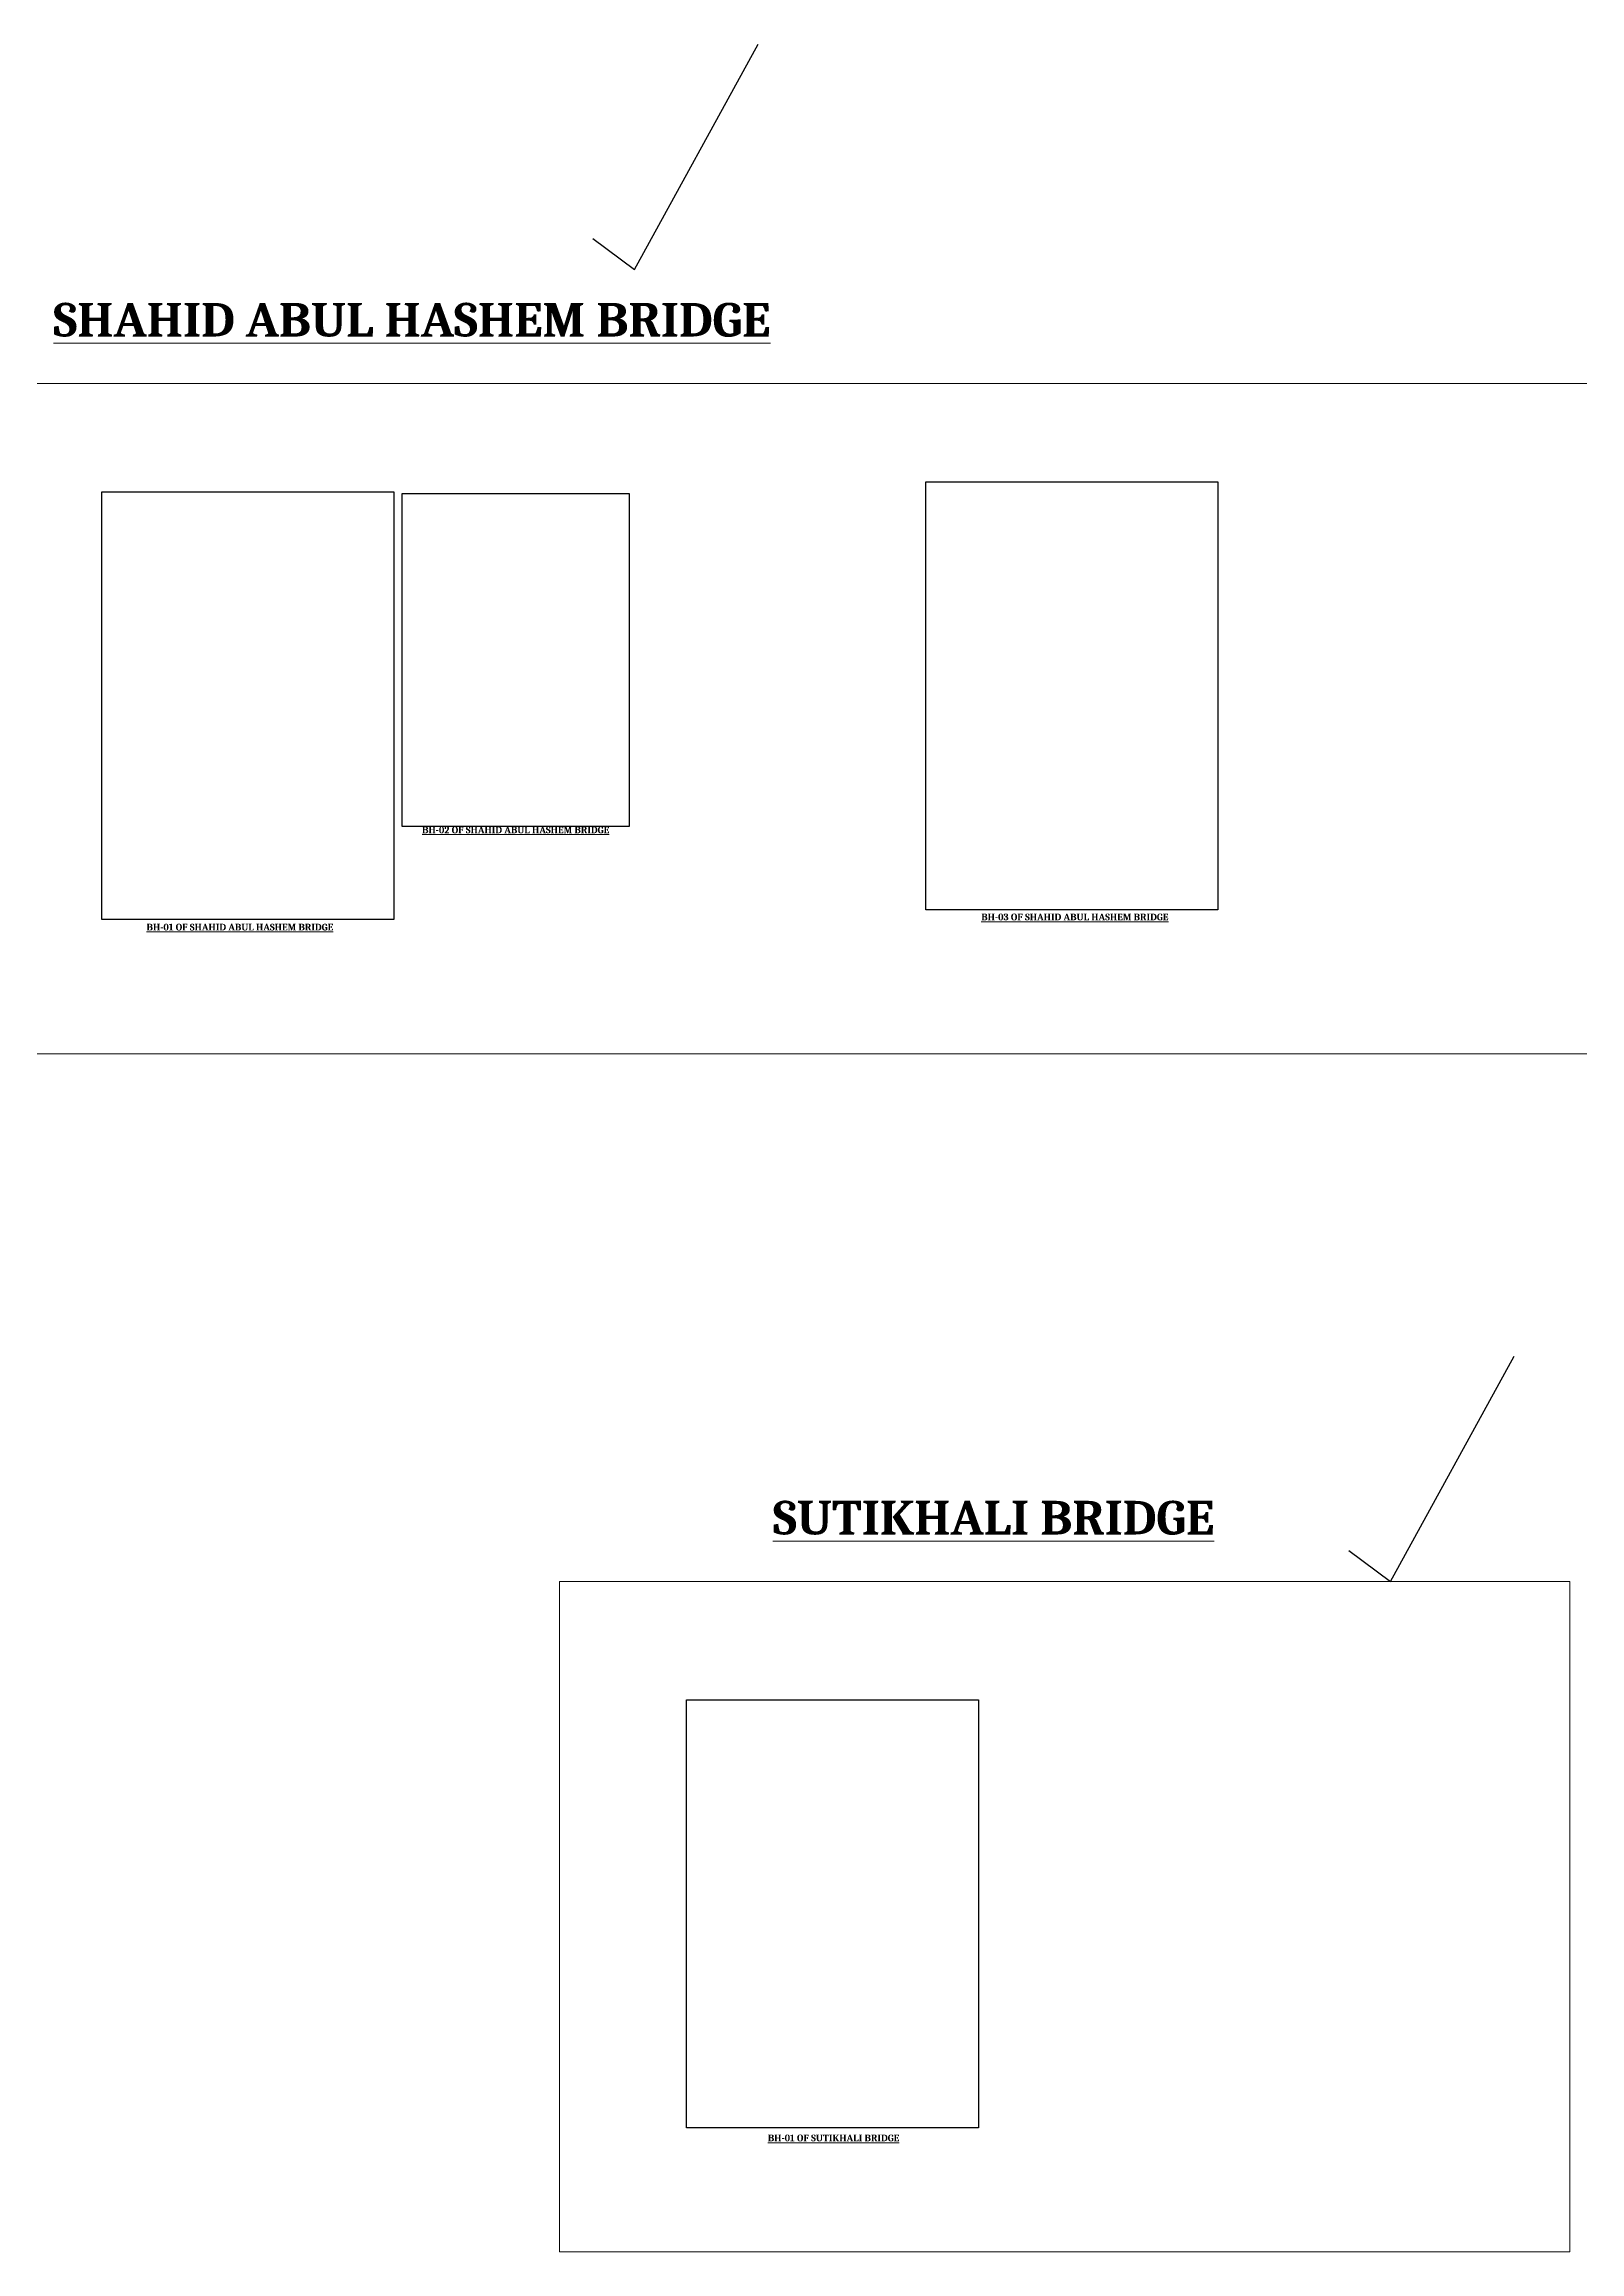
# Model space of a CAD drawing. Header units: millimetres. Extents: x 660635 to 3602845, y -5478610 to -489530.
# Drawn here: x 3214573 to 3419416, y -2830953 to -2536321 of the extents above; entities that cross this region are included whole.
import ezdxf

# ---------------------------------------------------------------- set-up
doc = ezdxf.new("R2010")
doc.units = ezdxf.units.MM
doc.header["$LTSCALE"] = 25
doc.header["$MEASUREMENT"] = 0
doc.layers.get('0').update_dxf_attribs({"lineweight": 13})
doc.layers.get('Defpoints').update_dxf_attribs({"color": 230, "lineweight": 9})
doc.layers.add('SLOPEEARTH', color=3, linetype='Continuous')
doc.styles.add('tynrb', font='timesbd.ttf')
picture_1 = doc.add_image_def('image37.jpg', size_in_pixel=(981, 1438))
picture_2 = doc.add_image_def('image38.jpg', size_in_pixel=(981, 1439))
picture_3 = doc.add_image_def('image39.jpg', size_in_pixel=(981, 1440))
picture_4 = doc.add_image_def('image44.jpg', size_in_pixel=(981, 1439))

msp = doc.modelspace()

# ---------------------------------------------------------------- linework, layer by layer
at = {"layer": 'Defpoints', "lineweight": -2, "ltscale": 100}
for points in [[(3287750.417, -2562252.178), (3293332.026, -2566403.552), (3309811.065, -2536320.557)], [(3388592.245, -2737339.003), (3394173.855, -2741490.378), (3410652.894, -2711407.382)]]:
    msp.add_lwpolyline(points, dxfattribs=at)
at = {"layer": 'Defpoints', "ltscale": 50}
for points in [[(3205723.348, -2581614.869), (3426629.326, -2581614.869), (3426629.326, -2671077.175), (3205723.348, -2671077.175)], [(3283320.791, -2741490.378), (3418078.812, -2741490.378), (3418078.812, -2830952.683), (3283320.791, -2830952.683)]]:
    msp.add_lwpolyline(points, close=True, dxfattribs=at)

# ---------------------------------------------------------------- texts
at = {"color": 0, "attachment_point": 2, "style": 'tynrb'}
for s, insert, char_height, width in [('{\\fCambria|b1|i0|c0|p18;\\LSHAHID ABUL HASHEM BRIDGE}', (3263625.034, -2570847.05), 4500, 143916.34253), ('{\\fCambria|b1|i0|c0|p18;\\LBH-02 OF SHAHID ABUL HASHEM BRIDGE}', (3277464.175, -2640737.801), 900, 35926.10593), ('{\\fCambria|b1|i0|c0|p18;\\LBH-01 OF SHAHID ABUL HASHEM BRIDGE}', (3240682.511, -2653709.3), 900, 35926.10593), ('{\\fCambria|b1|i0|c0|p18;\\LBH-03 OF SHAHID ABUL HASHEM BRIDGE}', (3352057.015, -2652354.805), 900, 35926.10593), ('{\\fCambria|b1|i0|c0|p18;\\LSUTIKHALI BRIDGE}', (3341222.478, -2730722.558), 4500, 143916.34253), ('{\\fCambria|b1|i0|c0|p18;\\LBH-01 OF SUTIKHALI BRIDGE}', (3319871.923, -2815303.144), 900, 35926.10593)]:
    msp.add_mtext(s, dxfattribs=dict(at, insert=insert, char_height=char_height, width=width))

# ---------------------------------------------------------------- pictures from other files: only their frames are drawn
at = {"layer": 'SLOPEEARTH', "lineweight": -2, "ltscale": 100}
image = msp.add_image(picture_3, insert=(3332194.109, -2651864.9), size_in_units=(38933.438, 57150), dxfattribs=at)
image.dxf.flags = 7
image = msp.add_image(picture_1, insert=(3222262.699, -2653144.329), size_in_units=(38933.438, 57070.625), dxfattribs=at)
image.dxf.flags = 7
image = msp.add_image(picture_2, insert=(3262306.088, -2640737.801), size_in_units=(30316.174, 44469.903), dxfattribs=at)
image.dxf.flags = 7
image = msp.add_image(picture_4, insert=(3300263.771, -2814391.955), size_in_units=(38933.438, 57110.312), dxfattribs=at)
image.dxf.flags = 7

doc.saveas('drawing.dxf')
